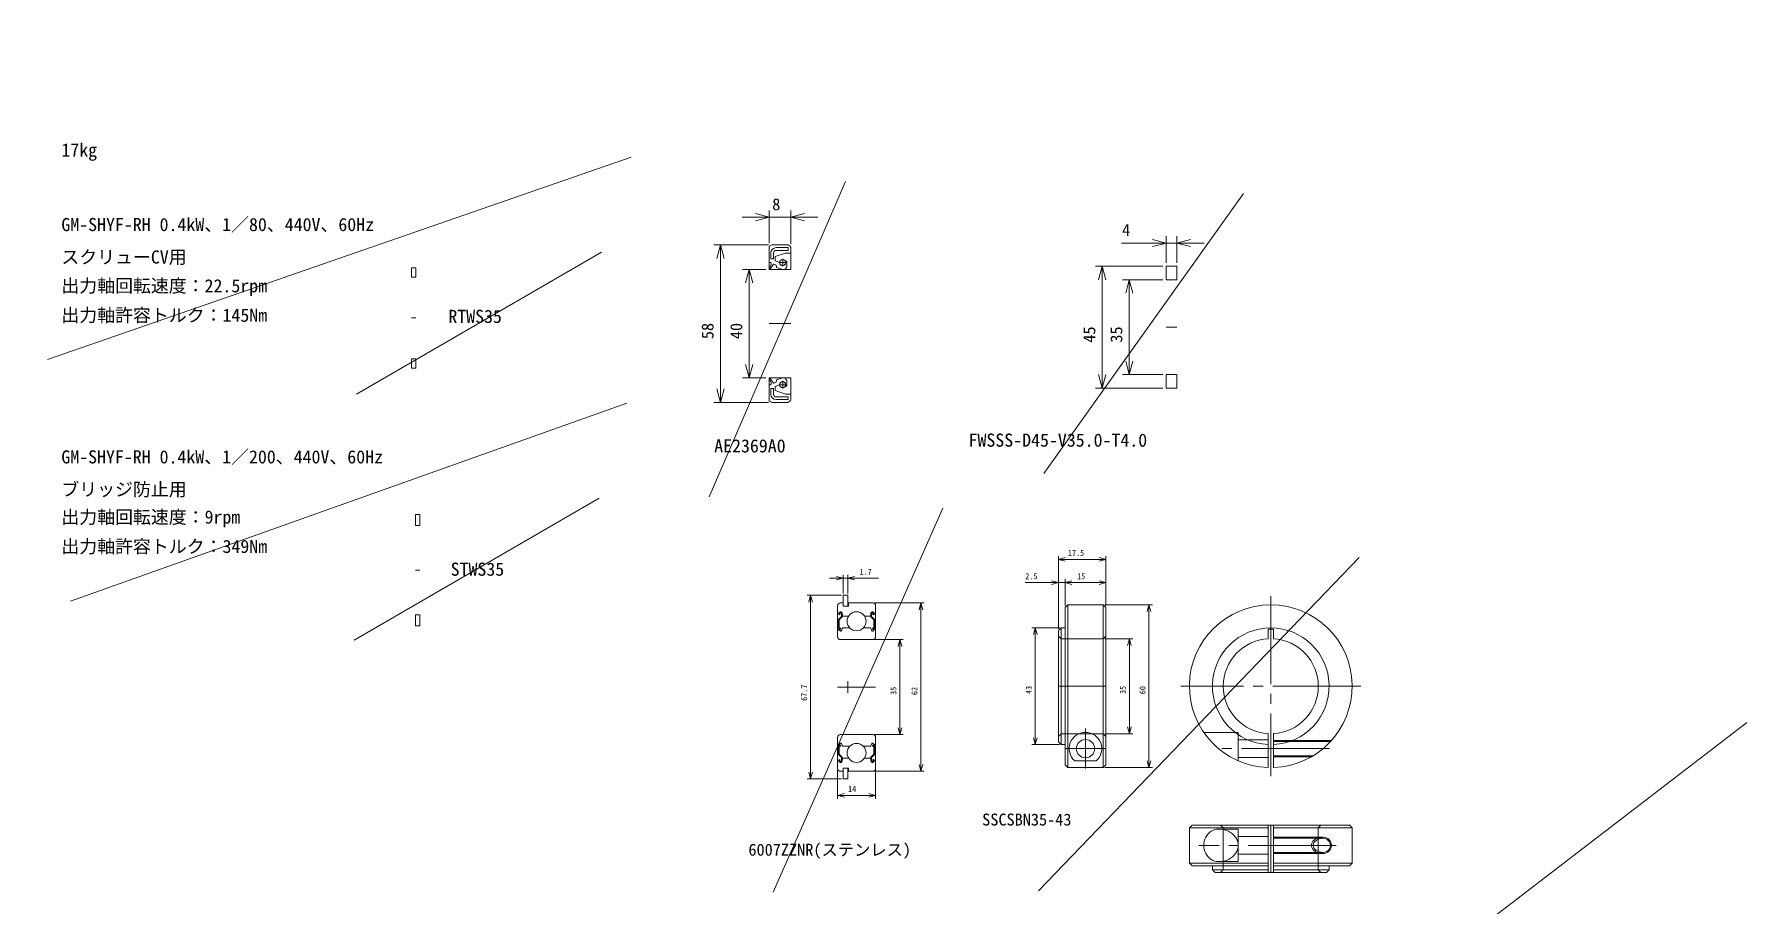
# Model space of a CAD drawing. Units: millimetres at full size. Extents: x -19442 to 19442, y -5866 to 5866.
# Drawn here: x -10485 to -9857, y -3994 to -3673 of the extents above; entities that cross this region are included whole.
import ezdxf
from ezdxf.enums import TextEntityAlignment as Align

# ---------------------------------------------------------------- set-up
doc = ezdxf.new("R2010")
doc.units = ezdxf.units.MM
doc.header["$LTSCALE"] = 3.6
doc.linetypes.add('CHAIN2', pattern=[12, 9, -1, 1, -1])
for name, color, linetype, lineweight in [('0-3_04_HIDDEN', 7, 'Continuous', 9), ('0-4_05_CENTER', 2, 'CHAIN2', 9), ('0-5_08_DIM', 3, 'Continuous', 9), ('0-6_0', 2, 'Continuous', 9), ('0-7_10_DRAFT', 1, 'Continuous', 9)]:
    doc.layers.add(name, color=color, linetype=linetype, lineweight=lineweight)
doc.styles.add('ＭＳ ゴシック', font='')
doc.styles.get('ＭＳ ゴシック').set_extended_font_data('MS Gothic')

# ---------------------------------------------------------------- blocks, each defined once
blk = doc.blocks.new('B6007ZZNRa_1')
at = {"layer": '0-6_0'}
for p, q in [((-3.78, 30), (-3.78, 18.5)), ((-3.58, 27.2), (-3.28, 27.2)), ((-2.338, 25.974), (-3.438, 24.874)), ((-3.28, 27.2), (-3.049, 27.53)), ((-2.961, 26.61), (-3.206, 26.782)), ((-3.034, 27.028), (-2.803, 27.357)), ((-2.789, 26.855), (-3.034, 27.028)), ((-2.961, 26.61), (-2.789, 26.855)), ((-2.78, 31), (-1.7, 31)), ((-2.385, 27.234), (-2.338, 25.974)), ((-2.087, 27.272), (-2.008, 26.382)), ((-1.809, 26.2), (0.314, 26.2)), ((-1.7, 31), (-1.7, 29.805)), ((-1.7, 29.805), (0, 29.805)), ((0, 29.805), (0.2, 29.805)), ((0.2, 31), (9.22, 31)), ((0.2, 31), (0.2, 29.805)), ((8.249, 26.2), (6.126, 26.2)), ((8.527, 27.272), (8.448, 26.382)), ((8.478, 26.721), (8.478, 25.85)), ((8.478, 25.85), (9.578, 24.75)), ((8.825, 27.234), (8.778, 25.974)), ((8.778, 25.974), (9.878, 24.874)), ((9.229, 26.855), (9.474, 27.028)), ((9.401, 26.61), (9.229, 26.855)), ((9.474, 27.028), (9.243, 27.357)), ((9.401, 26.61), (9.646, 26.782)), ((9.72, 27.2), (9.489, 27.53)), ((10.02, 27.2), (9.72, 27.2)), ((10.22, 30), (10.22, 18.5)), ((-3.58, 21.1), (-3.18, 21.1)), ((-3.438, 24.874), (-3.438, 21.7)), ((-3.18, 21.1), (-2.862, 20.721)), ((-3.138, 24.75), (-3.138, 21.7)), ((-2.618, 21.7), (-3.138, 21.7)), ((-3.138, 21.4), (-2.618, 21.4)), ((-2.709, 20.65), (-2.534, 20.65)), ((-2.618, 21.4), (-2.618, 21.7)), ((-2.346, 20.781), (-2.023, 21.668)), ((-1.835, 21.8), (0.721, 21.8)), ((8.275, 21.8), (5.719, 21.8)), ((8.786, 20.781), (8.463, 21.668)), ((9.149, 20.65), (8.974, 20.65)), ((9.62, 21.1), (9.302, 20.721)), ((9.578, 24.75), (9.578, 21.7)), ((10.02, 21.1), (9.62, 21.1)), ((9.878, 24.874), (9.878, 21.7)), ((-2.78, 17.5), (9.22, 17.5)), ((-3.78, -18.5), (-3.78, -30)), ((-2.78, -17.5), (9.22, -17.5)), ((10.22, -18.5), (10.22, -30)), ((-3.58, -21.1), (-3.18, -21.1)), ((-3.438, -24.874), (-3.438, -21.7)), ((-2.338, -25.974), (-3.438, -24.874)), ((-3.18, -21.1), (-2.862, -20.721)), ((-3.138, -21.4), (-2.618, -21.4)), ((-3.138, -24.75), (-3.138, -21.7)), ((-2.618, -21.7), (-3.138, -21.7)), ((-2.038, -25.85), (-3.138, -24.75)), ((-2.709, -20.65), (-2.534, -20.65)), ((-2.618, -21.4), (-2.618, -21.7)), ((-2.346, -20.781), (-2.023, -21.668)), ((-1.835, -21.8), (0.721, -21.8)), ((8.275, -21.8), (5.719, -21.8)), ((8.786, -20.781), (8.463, -21.668)), ((8.478, -25.85), (9.578, -24.75)), ((8.778, -25.974), (9.878, -24.874)), ((9.149, -20.65), (8.974, -20.65)), ((9.058, -21.4), (9.058, -21.7)), ((9.578, -21.4), (9.058, -21.4)), ((9.058, -21.7), (9.578, -21.7)), ((9.62, -21.1), (9.302, -20.721)), ((9.578, -24.75), (9.578, -21.7)), ((10.02, -21.1), (9.62, -21.1)), ((9.878, -24.874), (9.878, -21.7)), ((-3.58, -27.2), (-3.28, -27.2)), ((-3.28, -27.2), (-3.049, -27.53)), ((-2.961, -26.61), (-3.206, -26.782)), ((-2.789, -26.855), (-3.034, -27.028)), ((-3.034, -27.028), (-2.803, -27.357)), ((-2.961, -26.61), (-2.789, -26.855)), ((-2.78, -31), (-1.7, -31)), ((-2.385, -27.234), (-2.338, -25.974)), ((-2.087, -27.272), (-2.008, -26.382)), ((-2.038, -26.721), (-2.038, -25.85)), ((-1.809, -26.2), (0.314, -26.2)), ((-1.7, -29.805), (0, -29.805)), ((-1.7, -31), (-1.7, -29.805)), ((0, -29.805), (0.2, -29.805)), ((0.2, -31), (0.2, -29.805)), ((0.2, -31), (9.22, -31)), ((0.27, -31), (0.27, -31)), ((2.72, -31), (2.72, -31)), ((8.249, -26.2), (6.126, -26.2)), ((8.527, -27.272), (8.448, -26.382)), ((8.478, -26.721), (8.478, -25.85)), ((8.825, -27.234), (8.778, -25.974)), ((9.401, -26.61), (9.229, -26.855)), ((9.229, -26.855), (9.474, -27.028)), ((9.474, -27.028), (9.243, -27.357)), ((9.401, -26.61), (9.646, -26.782)), ((9.72, -27.2), (9.489, -27.53)), ((10.02, -27.2), (9.72, -27.2))]:
    blk.add_line(p, q, dxfattribs=at)
for points in [[(0, 29.805), (0, 33.85), (-1.7, 33.85), (-1.7, 31)], [(-2.038, 26.721), (-2.038, 25.85), (-3.138, 24.75)], [(9.578, 21.4), (9.058, 21.4), (9.058, 21.7), (9.578, 21.7)], [(0, -29.805), (0, -33.85), (-1.7, -33.85), (-1.7, -31)]]:
    blk.add_lwpolyline(points, dxfattribs=at)
for centre in [(3.22, 24.25), (3.22, -24.25)]:
    blk.add_circle(centre, 3.5, dxfattribs=at)
for centre, radius, start, end in [((-2.78, 30), 1, 90, 180), ((-3.58, 27.4), 0.2, 180, 270), ((-3.035, 27.027), 0.3, 144.93555, 235.03769), ((-2.615, 27.225), 0.53, 5.06514, 144.93555), ((-2.615, 27.225), 0.23, 2.13108, 144.93555), ((-1.809, 26.4), 0.2, 185.06514, 270), ((8.249, 26.4), 0.2, 270, 354.93486), ((9.055, 27.225), 0.53, 35.06445, 174.93486), ((9.055, 27.225), 0.23, 35.06445, 177.86892), ((9.22, 30), 1, 0, 90), ((9.475, 27.027), 0.3, 304.96231, 35.06445), ((10.02, 27.4), 0.2, 270, 0), ((-3.58, 20.9), 0.2, 90, 180), ((-3.138, 21.7), 0.3, 180, 270), ((-2.709, 20.85), 0.2, 219.99908, 270), ((-2.534, 20.85), 0.2, 270, 339.97033), ((-1.835, 21.6), 0.2, 90, 159.97033), ((8.275, 21.6), 0.2, 20.02967, 90), ((8.974, 20.85), 0.2, 200.02967, 270), ((9.149, 20.85), 0.2, 270, 320.00092), ((9.578, 21.7), 0.3, 270, 0), ((10.02, 20.9), 0.2, 0, 90), ((-2.78, 18.5), 1, 180, 270), ((9.22, 18.5), 1, 270, 0), ((-2.78, -18.5), 1, 90, 180), ((9.22, -18.5), 1, 0, 90), ((-3.58, -20.9), 0.2, 180, 270), ((-3.138, -21.7), 0.3, 90, 180), ((-2.709, -20.85), 0.2, 90, 140.00092), ((-2.534, -20.85), 0.2, 20.02967, 90), ((-1.835, -21.6), 0.2, 200.02967, 270), ((8.275, -21.6), 0.2, 270, 339.97033), ((8.974, -20.85), 0.2, 90, 159.97033), ((9.149, -20.85), 0.2, 39.99908, 90), ((9.578, -21.7), 0.3, 0, 90), ((10.02, -20.9), 0.2, 270, 0), ((-3.58, -27.4), 0.2, 90, 180), ((-2.78, -30), 1, 180, 270), ((-3.035, -27.027), 0.3, 124.96231, 215.06445), ((-2.615, -27.225), 0.53, 215.06445, 354.93486), ((-2.615, -27.225), 0.23, 215.06445, 357.86892), ((-1.809, -26.4), 0.2, 90, 174.93486), ((8.249, -26.4), 0.2, 5.06514, 90), ((9.055, -27.225), 0.53, 185.06514, 324.93555), ((9.055, -27.225), 0.23, 182.13108, 324.93555), ((9.22, -30), 1, 270, 0), ((9.475, -27.027), 0.3, 324.93555, 55.03769), ((10.02, -27.4), 0.2, 0, 90)]:
    blk.add_arc(centre, radius, start, end, dxfattribs=at)
at = {"layer": '0-7_10_DRAFT'}
for p, q in [((-3.78, 0), (10.22, 0)), ((0, 2.154), (0, -2.154))]:
    blk.add_line(p, q, dxfattribs=at)
blk = doc.blocks.new('SCSBN35-43c_1')
at = {"layer": '0-3_04_HIDDEN', "color": 2}
for p, q in [((-19.261, 16), (-12, 16)), ((-17.5, 16.5), (-18.5, 17.5)), ((-17.5, 1), (-17.5, 16.5)), ((-12, 4), (-12, 16)), ((-1, 13.3), (-12, 13.3)), ((19.261, 13), (1, 13)), ((19.261, 12.6), (1, 12.6)), ((17.5, 16.5), (18.5, 17.5)), ((17.5, 1), (17.5, 16.5)), ((-1, 6.7), (-12, 6.7)), ((19.261, 7.4), (1, 7.4)), ((19.261, 7), (1, 7)), ((-19.261, 4), (-12, 4)), ((-17.5, 1), (-18.5, 0)), ((17.5, 1), (18.5, 0))]:
    blk.add_line(p, q, dxfattribs=at)
at = {"layer": '0-4_05_CENTER'}
blk.add_line((24.114, 10), (-26.532, 10), dxfattribs=at)
at = {"layer": '0-6_0'}
for p, q in [((-30, 16.5), (-29, 17.5)), ((-30, 16.5), (-30, 10)), ((-1, 16.5), (-30, 16.5)), ((-29, 17.5), (29, 17.5)), ((-1, 0), (-1, 17.5)), ((1, 0), (1, 17.5)), ((30, 16.5), (1, 16.5)), ((30, 16.5), (29, 17.5)), ((30, 3.5), (30, 16.5)), ((-30, 3.5), (-30, 10)), ((-30, 3.5), (-29, 2.5)), ((-1, 3.5), (-30, 3.5)), ((-29, 2.5), (-1, 2.5)), ((-21.5, 2.5), (-21.5, 1)), ((-21.5, 1), (-20.5, 0)), ((-21.5, 1), (-1, 1)), ((20.5, 0), (-20.5, 0)), ((30, 3.5), (1, 3.5)), ((1, 2.5), (29, 2.5)), ((1, 1), (21.5, 1)), ((20.5, 0), (21.5, 1)), ((21.5, 2.5), (21.5, 1)), ((30, 3.5), (29, 2.5))]:
    blk.add_line(p, q, dxfattribs=at)
for centre, major_axis, ratio, start_param, end_param in [((-19.261, 10), (0, 6), 0.909509, 0, 3.1415927), ((-19.261, 10), (-7.261, 0), 0.826291, 1.5707963, 4.712389), ((19.261, 10), (4.295, 0), 0.69853, 1.5707963, 4.712389), ((19.261, 10), (-3.62, 0), 0.718155, 4.712389, 7.8539816), ((19.261, 10), (3.099, 0), 0.967954, 4.712389, 7.8539816), ((19.261, 10), (-2.735, 0), 0.950639, 1.5707963, 4.712389)]:
    blk.add_ellipse(centre, major_axis=major_axis, ratio=ratio, start_param=start_param, end_param=end_param, dxfattribs=at)
at = {"layer": '0-7_10_DRAFT'}
blk.add_line((0, 0), (0, 17.5), dxfattribs=at)
blk = doc.blocks.new('SCSBN35-43b_1')
at = {"layer": '0-3_04_HIDDEN', "color": 2}
for p, q in [((1, 17.5), (0, 18.5)), ((1, 17.5), (16.5, 17.5)), ((16.5, 17.5), (17.5, 18.5)), ((1, -17.5), (0, -18.5)), ((1, -17.5), (16.5, -17.5)), ((16.5, -17.5), (17.5, -18.5))]:
    blk.add_line(p, q, dxfattribs=at)
at = {"layer": '0-4_05_CENTER'}
for p, q in [((10, -15.637), (10, -30.363)), ((2.637, -23), (17.363, -23))]:
    blk.add_line(p, q, dxfattribs=at)
at = {"layer": '0-6_0'}
for p, q in [((3.5, 30), (2.5, 29)), ((2.5, 29), (2.5, -29)), ((3.5, -30), (3.5, 30)), ((3.5, 30), (10, 30)), ((16.5, 30), (10, 30)), ((16.5, -30), (16.5, 30)), ((16.5, 30), (17.5, 29)), ((17.5, 29), (17.5, -29)), ((1, 21.5), (0, 20.5)), ((0, -20.5), (0, 20.5)), ((2.5, 21.5), (1, 21.5)), ((1, -21.5), (1, 21.5)), ((0, -20.5), (1, -21.5)), ((2.5, -21.5), (1, -21.5)), ((3.5, -30), (2.5, -29)), ((3.5, -30), (16.5, -30)), ((6.026, -27.495), (13.974, -27.495)), ((16.5, -30), (17.5, -29))]:
    blk.add_line(p, q, dxfattribs=at)
blk.add_circle((10, -23), 3.35, dxfattribs=at)
blk.add_arc((10, -23), 6, 311.47521, 228.52479, dxfattribs=at)
at = {"layer": '0-7_10_DRAFT'}
blk.add_line((0, 0), (17.5, 0), dxfattribs=at)
blk = doc.blocks.new('SCSBN35-43a_1')
at = {"layer": '0-3_04_HIDDEN', "color": 2}
for p, q in [((-24.718, -17), (-12, -17)), ((-12, -27.495), (-12, -17)), ((-1, -19.7), (-12, -19.7)), ((22.361, -20), (1, -20)), ((21.996, -20.4), (1, -20.4)), ((-1, -26.3), (-12, -26.3)), ((15.641, -25.6), (1, -25.6)), ((14.967, -26), (1, -26))]:
    blk.add_line(p, q, dxfattribs=at)
blk.add_arc((0, 0), 21.5, 272.66588, 267.33412, dxfattribs=at)
at = {"layer": '0-4_05_CENTER'}
for p, q in [((0, 33.15), (0, -33.15)), ((33.15, 0), (-33.15, 0)), ((21.591, -23), (-21.591, -23))]:
    blk.add_line(p, q, dxfattribs=at)
at = {"layer": '0-6_0'}
for p, q in [((-1, 21), (1, 21)), ((-1, 17.471), (-1, 21)), ((1, 17.471), (1, 21)), ((-1, -29.983), (-1, -17.471)), ((1, -29.983), (1, -17.471))]:
    blk.add_line(p, q, dxfattribs=at)
for radius, start, end in [(30, 271.91021, 268.08979), (17.5, 93.27583, 266.72417), (17.5, 273.27583, 86.72417)]:
    blk.add_arc((0, 0), radius, start, end, dxfattribs=at)
blk = doc.blocks.new('STWS35a_1')
at = {"layer": '0-6_0'}
for points in [[(1.6, 20.5), (0, 20.5), (0, 16.5), (1.6, 16.5)], [(1.6, -20.5), (0, -20.5), (0, -16.5), (1.6, -16.5)]]:
    blk.add_lwpolyline(points, close=True, dxfattribs=at)
at = {"layer": '0-7_10_DRAFT'}
blk.add_line((1.6, 0), (0, 0), dxfattribs=at)
blk = doc.blocks.new('AE2369A0a_1')
at = {"layer": '0-3_04_HIDDEN', "color": 2}
for p, q in [((-6.017, 26), (-7.9, 26)), ((-7.05, 27), (-2.607, 27)), ((-6.969, 29), (-1.024, 29)), ((-6.969, 29), (-1.024, 29)), ((-2.24, 24.689), (-5.984, 25.994)), ((-0.979, 28.989), (-0.055, 28.528)), ((-0.979, 28.989), (-0.055, 28.528)), ((0, 28.438), (0, 22.6)), ((-6.5, 21.045), (-6.5, 22.92)), ((-6.4, 23.02), (-5.97, 23.02)), ((-3.625, 22.5), (-6.375, 22.5)), ((-5, 23.875), (-5, 21.125)), ((-3.9, 22.5), (-2.236, 23.15)), ((-1.767, 21.916), (-2.459, 21.635)), ((-2.173, 23.243), (-2.173, 24.595)), ((-0.1, 22.5), (-0.553, 22.5)), ((-6.5, -21.045), (-6.5, -22.92)), ((-6.4, -23.02), (-5.97, -23.02)), ((-3.625, -22.5), (-6.375, -22.5)), ((-2.24, -24.689), (-5.984, -25.994)), ((-5, -23.875), (-5, -21.125)), ((-3.9, -22.5), (-2.236, -23.15)), ((-1.767, -21.916), (-2.459, -21.635)), ((-2.173, -23.243), (-2.173, -24.595)), ((-0.1, -22.5), (-0.553, -22.5)), ((0, -28.438), (0, -22.6)), ((-6.017, -26), (-7.9, -26)), ((-7.05, -27), (-2.607, -27)), ((-6.969, -29), (-1.024, -29)), ((-6.969, -29), (-1.024, -29)), ((-0.979, -28.989), (-0.055, -28.528)), ((-0.979, -28.989), (-0.055, -28.528))]:
    blk.add_line(p, q, dxfattribs=at)
for points in [[(-8, 20), (-8, 26.1), (-8, 28), (-7.86, 28.215), (-7.86, 28.4)], [(-8, 26.1), (-8, 28), (-7.86, 28.215), (-7.86, 28.4)], [(-7.76, 28.5), (-7.724, 28.5), (-7.026, 28.982)], [(-7.76, 28.5), (-7.724, 28.5), (-7.026, 28.982)], [(-2.607, 28), (-7.05, 28), (-7.05, 27)], [(-1.607, 26), (-1.607, 23.885), (-0.607, 23.885), (-0.607, 26)], [(0, 28.438), (0, 22.6), (0, 20)], [(-2.673, 20.662), (-5, 20), (-5.837, 20), (-6.484, 20.99)], [(-2.549, 21.53), (-2.673, 20.991), (-2.673, 20.662)], [(-0.803, 22.25), (-0.803, 21.671), (0, 20.275), (-0.292, 20), (-1.649, 21.882)], [(-8, -20), (-8, -26.1), (-8, -28), (-7.86, -28.215), (-7.86, -28.4)], [(-2.673, -20.662), (-5, -20), (-5.837, -20), (-6.484, -20.99)], [(-2.549, -21.53), (-2.673, -20.991), (-2.673, -20.662)], [(-0.803, -22.25), (-0.803, -21.671), (0, -20.275), (-0.292, -20), (-1.649, -21.882)], [(-1.607, -26), (-1.607, -23.885), (-0.607, -23.885), (-0.607, -26)], [(0, -28.438), (0, -22.6), (0, -20)], [(-8, -26.1), (-8, -28), (-7.86, -28.215), (-7.86, -28.4)], [(-7.76, -28.5), (-7.724, -28.5), (-7.026, -28.982)], [(-7.76, -28.5), (-7.724, -28.5), (-7.026, -28.982)], [(-2.607, -28), (-7.05, -28), (-7.05, -27)]]:
    blk.add_lwpolyline(points, dxfattribs=at)
for centre in [(-5, 22.5), (-5, -22.5)]:
    blk.add_circle(centre, 1.1, dxfattribs=at)
for centre, radius, start, end in [((-7.9, 26.1), 0.1, 180, 270), ((-7.76, 28.4), 0.1, 90, 180), ((-7.76, 28.4), 0.1, 90, 180), ((-6.969, 28.9), 0.1, 90, 124.61956), ((-6.969, 28.9), 0.1, 90, 124.61956), ((-6.017, 25.9), 0.1, 70.78519, 90), ((-2.607, 26), 2, 0, 90), ((-2.607, 26), 1, 0, 90), ((-1.024, 28.9), 0.1, 63.43495, 90), ((-1.024, 28.9), 0.1, 63.43495, 90), ((-0.1, 28.438), 0.1, 0, 63.43495), ((-0.1, 28.438), 0.1, 0, 63.43495), ((-6.4, 22.92), 0.1, 90, 180), ((-6.4, 21.045), 0.1, 180, 213.12981), ((-5, 22.5), 1.1, 151.81153, 360), ((-2.402, 21.496), 0.15, 112.11539, 167.01248), ((-2.273, 24.595), 0.1, 360, 70.78519), ((-2.273, 23.243), 0.1, 291.33975, 0), ((-1.73, 21.823), 0.1, 35.78155, 112.11539), ((-0.553, 22.25), 0.25, 90, 180), ((-0.1, 22.6), 0.1, 270, 360), ((-6.4, -21.045), 0.1, 146.87019, 180), ((-6.4, -22.92), 0.1, 180, 270), ((-5, -22.5), 1.1, 0, 208.18847), ((-2.402, -21.496), 0.15, 192.98752, 247.88461), ((-2.273, -24.595), 0.1, 289.21481, 0), ((-2.273, -23.243), 0.1, 360, 68.66025), ((-1.73, -21.823), 0.1, 247.88461, 324.21845), ((-0.553, -22.25), 0.25, 180, 270), ((-0.1, -22.6), 0.1, 0, 90), ((-7.9, -26.1), 0.1, 90, 180), ((-7.76, -28.4), 0.1, 180, 270), ((-7.76, -28.4), 0.1, 180, 270), ((-6.969, -28.9), 0.1, 235.38044, 270), ((-6.969, -28.9), 0.1, 235.38044, 270), ((-6.017, -25.9), 0.1, 270, 289.21481), ((-2.607, -26), 1, 270, 0), ((-2.607, -26), 2, 270, 0), ((-1.024, -28.9), 0.1, 270, 296.56505), ((-1.024, -28.9), 0.1, 270, 296.56505), ((-0.1, -28.438), 0.1, 296.56505, 360), ((-0.1, -28.438), 0.1, 296.56505, 0)]:
    blk.add_arc(centre, radius, start, end, dxfattribs=at)
at = {"layer": '0-7_10_DRAFT'}
for p, q in [((-8, 20), (0, 20)), ((0, 0), (-8, 0)), ((-8, -20), (0, -20))]:
    blk.add_line(p, q, dxfattribs=at)
blk = doc.blocks.new('A$C1D254277_1')
at = {"layer": '0-6_0'}
for points in [[(4, 22.5), (0, 22.5), (0, 17.5), (4, 17.5)], [(4, -22.5), (0, -22.5), (0, -17.5), (4, -17.5)]]:
    blk.add_lwpolyline(points, close=True, dxfattribs=at)
at = {"layer": '0-7_10_DRAFT'}
blk.add_line((0, 0), (4, 0), dxfattribs=at)
blk = doc.blocks.new('A$C04153C8E_1')
at = {"layer": '0-6_0'}
for points in [[(0, 18.5), (-1.6, 18.5), (-1.6, 15), (0, 15)], [(0, -18.5), (-1.6, -18.5), (-1.6, -15), (0, -15)]]:
    blk.add_lwpolyline(points, close=True, dxfattribs=at)
at = {"layer": '0-7_10_DRAFT'}
blk.add_line((0, 0), (-1.6, 0), dxfattribs=at)
blk = doc.blocks.new('_Open30')
at = {"layer": '0-5_08_DIM', "color": 4}
blk.add_line((0, 0), (-1, 0), dxfattribs=at)
blk.add_lwpolyline([(-1, 0.26795), (0, 0), (-1, -0.26795)], dxfattribs=at)

msp = doc.modelspace()

# ---------------------------------------------------------------- linework, layer by layer
at = {"layer": '0-5_08_DIM'}
for p, q in [((-10214.079, -3749.933), (-10214.079, -3737.922)), ((-10206.079, -3750.371), (-10206.079, -3737.922)), ((-10219.079, -3740.422), (-10224.079, -3740.422)), ((-10206.079, -3740.422), (-10214.079, -3740.422)), ((-10201.079, -3740.422), (-10196.079, -3740.422)), ((-10214.305, -3750.621), (-10234.509, -3750.621)), ((-10072.725, -3749.912), (-10084.225, -3749.912)), ((-10067.725, -3757.169), (-10067.725, -3747.412)), ((-10063.725, -3749.912), (-10067.725, -3749.912)), ((-10063.725, -3757.169), (-10063.725, -3747.412)), ((-10058.725, -3749.912), (-10053.725, -3749.912)), ((-10232.009, -3803.621), (-10232.009, -3755.621)), ((-10215.329, -3759.621), (-10223.924, -3759.621)), ((-10068.975, -3758.419), (-10093.761, -3758.419)), ((-10091.261, -3798.419), (-10091.261, -3763.419)), ((-10068.975, -3763.419), (-10083.801, -3763.419)), ((-10221.424, -3764.621), (-10221.424, -3794.621)), ((-10081.301, -3793.419), (-10081.301, -3768.419)), ((-10215.329, -3799.621), (-10223.924, -3799.621)), ((-10068.975, -3798.419), (-10083.801, -3798.419)), ((-10068.975, -3803.419), (-10093.761, -3803.419)), ((-10214.305, -3808.621), (-10234.509, -3808.621)), ((-10107.463, -3892.086), (-10107.463, -3865.236)), ((-10092.463, -3866.486), (-10104.963, -3866.486)), ((-10089.963, -3883.586), (-10089.963, -3865.236)), ((-10189.265, -3873.403), (-10191.765, -3873.403)), ((-10186.765, -3879.069), (-10186.765, -3872.153)), ((-10186.765, -3873.403), (-10185.065, -3873.403)), ((-10185.065, -3879.069), (-10185.065, -3872.153)), ((-10182.565, -3873.403), (-10173.815, -3873.403)), ((-10109.963, -3875.058), (-10119.713, -3875.058)), ((-10107.463, -3892.086), (-10107.463, -3873.808)), ((-10104.963, -3875.058), (-10107.463, -3875.058)), ((-10104.963, -3883.586), (-10104.963, -3873.808)), ((-10104.963, -3883.586), (-10104.963, -3873.808)), ((-10102.463, -3875.058), (-10092.463, -3875.058)), ((-10102.463, -3875.058), (-10099.963, -3875.058)), ((-10089.963, -3883.586), (-10089.963, -3873.808)), ((-10187.39, -3879.694), (-10200.036, -3879.694)), ((-10198.786, -3882.194), (-10198.786, -3944.894)), ((-10175.22, -3882.544), (-10156.865, -3882.544)), ((-10090.338, -3883.211), (-10072.81, -3883.211)), ((-10158.115, -3885.044), (-10158.115, -3942.044)), ((-10074.06, -3885.711), (-10074.06, -3940.711)), ((-10175.22, -3896.044), (-10164.63, -3896.044)), ((-10107.088, -3891.711), (-10117.232, -3891.711)), ((-10115.982, -3894.211), (-10115.982, -3932.211)), ((-10090.338, -3895.711), (-10080.029, -3895.711)), ((-10165.88, -3898.544), (-10165.88, -3928.544)), ((-10081.279, -3898.211), (-10081.279, -3928.211)), ((-10175.22, -3931.044), (-10164.63, -3931.044)), ((-10090.338, -3930.711), (-10080.029, -3930.711)), ((-10107.088, -3934.711), (-10117.232, -3934.711)), ((-10188.845, -3944.169), (-10188.845, -3954.681)), ((-10175.22, -3944.544), (-10156.865, -3944.544)), ((-10174.845, -3944.169), (-10174.845, -3954.681)), ((-10090.338, -3943.211), (-10072.81, -3943.211)), ((-10187.39, -3947.394), (-10200.036, -3947.394)), ((-10177.345, -3953.431), (-10186.345, -3953.431))]:
    msp.add_line(p, q, dxfattribs=at)
at = {"layer": '0-6_0', "color": 3}
for p, q in [((-6379.029, -1259.397), (-11001.021, -4807.288)), ((-10264.987, -3718.341), (-10480.131, -3792.829)), ((-10185.938, -3727.248), (-10236.208, -3843.457)), ((-10039.154, -3731.705), (-10112.819, -3834.775)), ((-10275.856, -3753.252), (-10366.147, -3805.597)), ((-10276.757, -3843.96), (-10367.048, -3896.304)), ((-10150.08, -3847.594), (-10212.622, -3989.053)), ((-9996.562, -3865.785), (-10114.781, -3988.555))]:
    msp.add_line(p, q, dxfattribs=at)
at = {"layer": '0-6_0', "color": 4}
msp.add_line((-10266.524, -3808.955), (-10471.679, -3881.907), dxfattribs=at)

# ---------------------------------------------------------------- block references
at = {"layer": '0-5_08_DIM'}
for p, xscale, yscale in [((-10214.079, -3740.422), 5, 5), ((-10067.725, -3749.912), 5, 5), ((-10089.963, -3866.486), 2.5, 2.5), ((-10186.765, -3873.403), 2.5, 2.5), ((-10107.463, -3875.058), 2.5, 2.5), ((-10089.963, -3875.058), 2.5, 2.5), ((-10174.845, -3953.431), 2.5, 2.5)]:
    msp.add_blockref('_Open30', p, dxfattribs=dict(at, xscale=xscale, yscale=yscale))
for p, xscale, yscale, rotation in [((-10206.079, -3740.422), 5, 5, 180), ((-10232.009, -3750.621), 5, 5, 90), ((-10063.725, -3749.912), 5, 5, 180), ((-10221.424, -3759.621), 5, 5, 90), ((-10091.261, -3758.419), 5, 5, 90), ((-10081.301, -3763.419), 5, 5, 90), ((-10221.424, -3799.621), 5, 5, 270), ((-10081.301, -3798.419), 5, 5, 270), ((-10091.261, -3803.419), 5, 5, 270), ((-10232.009, -3808.621), 5, 5, 270), ((-10107.463, -3866.486), 2.5, 2.5, 180), ((-10185.065, -3873.403), 2.5, 2.5, 180), ((-10104.963, -3875.058), 2.5, 2.5, 180), ((-10104.963, -3875.058), 2.5, 2.5, 180), ((-10198.786, -3879.694), 2.5, 2.5, 90), ((-10158.115, -3882.544), 2.5, 2.5, 90), ((-10074.06, -3883.211), 2.5, 2.5, 90), ((-10165.88, -3896.044), 2.5, 2.5, 90), ((-10115.982, -3891.711), 2.5, 2.5, 90), ((-10081.279, -3895.711), 2.5, 2.5, 90), ((-10165.88, -3931.044), 2.5, 2.5, 270), ((-10115.982, -3934.711), 2.5, 2.5, 270), ((-10081.279, -3930.711), 2.5, 2.5, 270), ((-10198.786, -3947.394), 2.5, 2.5, 270), ((-10158.115, -3944.544), 2.5, 2.5, 270), ((-10074.06, -3943.211), 2.5, 2.5, 270), ((-10188.845, -3953.431), 2.5, 2.5, 180)]:
    msp.add_blockref('_Open30', p, dxfattribs=dict(at, xscale=xscale, yscale=yscale, rotation=rotation))
at = {"layer": '0-6_0', "xscale": -1}
msp.add_blockref('AE2369A0a_1', (-10214.079, -3779.621), dxfattribs=at)
at = {"layer": '0-6_0'}
for name, p in [('A$C04153C8E_1', (-10344.296, -3777.533)), ('A$C1D254277_1', (-10067.725, -3780.919)), ('STWS35a_1', (-10344.458, -3870.468)), ('B6007ZZNRa_1', (-10185.065, -3913.544)), ('SCSBN35-43b_1', (-10107.463, -3913.211)), ('SCSBN35-43a_1', (-10029.146, -3913.211)), ('SCSBN35-43c_1', (-10029.146, -3981.852))]:
    msp.add_blockref(name, p, dxfattribs=at)

# ---------------------------------------------------------------- texts
at = {"layer": '0-5_08_DIM', "style": 'ＭＳ ゴシック'}
for s, height, p in [('8', 4.399, (-10212.936, -3739.172)), ('4', 4.399, (-10083.975, -3748.662)), ('17.5', 2.199, (-10103.927, -3865.859)), ('1.7', 2.199, (-10180.726, -3872.778)), ('2.5', 2.199, (-10119.659, -3874.431)), ('15', 2.199, (-10100.534, -3874.431)), ('14', 2.199, (-10184.988, -3952.806))]:
    msp.add_text(s, height=height, dxfattribs=at).set_placement(p, align=Align.BOTTOM_LEFT)
for s, height, p in [('58', 4.399, (-10233.263, -3785.336)), ('40', 4.399, (-10222.674, -3785.336)), ('45', 4.399, (-10092.515, -3786.634)), ('35', 4.399, (-10082.555, -3786.634)), ('67.7', 2.199, (-10199.411, -3918.616)), ('35', 2.199, (-10166.508, -3916.402)), ('62', 2.199, (-10158.74, -3916.473)), ('43', 2.199, (-10116.607, -3916.068)), ('35', 2.199, (-10081.906, -3916.068)), ('60', 2.199, (-10074.685, -3916.139))]:
    msp.add_text(s, height=height, rotation=90, dxfattribs=at).set_placement(p, align=Align.BOTTOM_LEFT)
at = {"layer": '0-6_0', "color": 4, "style": 'ＭＳ ゴシック'}
for s, p in [('17kg', (-10474.995, -3719.501)), ('GM-SHYF-RH 0.4kW、1／200、440V、60Hz', (-10474.995, -3832.578)), ('ブリッジ防止用', (-10474.995, -3844.549)), ('出力軸回転速度：9rpm', (-10474.995, -3854.736)), ('出力軸許容トルク：349Nm', (-10474.995, -3865.573))]:
    msp.add_text(s, height=4.839, dxfattribs=at).set_placement(p, align=Align.BOTTOM_LEFT)
at = {"layer": '0-6_0', "color": 134, "style": 'ＭＳ ゴシック'}
for s, height, p in [('GM-SHYF-RH 0.4kW、1／80、440V、60Hz', 4.839, (-10474.995, -3746.977)), ('スクリューCV用', 4.839, (-10474.995, -3758.948)), ('出力軸回転速度：22.5rpm', 4.839, (-10474.995, -3769.548)), ('出力軸許容トルク：145Nm', 4.839, (-10474.995, -3780.385)), ('RTWS35', 4.839, (-10332.337, -3780.816)), ('FWSSS-D45-V35.0-T4.0', 4.839, (-10140.558, -3826.406)), ('AE2369A0', 4.839, (-10234.334, -3828.523)), ('STWS35', 4.839, (-10331.488, -3873.962)), ('SSCSBN35-43', 4.399, (-10135.543, -3965.863)), ('6007ZZNR(ステンレス)', 4.399, (-10221.712, -3976.973))]:
    msp.add_text(s, height=height, dxfattribs=at).set_placement(p, align=Align.BOTTOM_LEFT)

doc.saveas('drawing.dxf')
